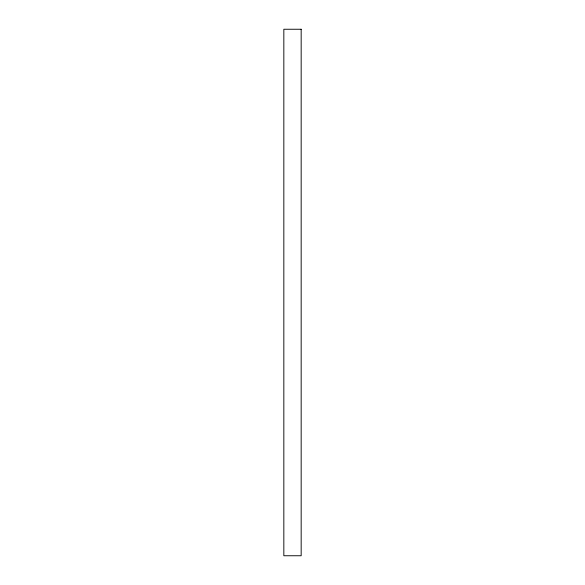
<?xml version="1.0" encoding="UTF-8"?>
<svg xmlns="http://www.w3.org/2000/svg" width="585" height="585" viewBox="0 0 585 585"><rect width="100%" height="100%" fill="white"/><g stroke="black" fill="none" stroke-linecap="round" stroke-linejoin="round"><path stroke-width="0.88" d="M301.165 29.25L283.835 29.25L283.835 555.75L301.165 555.75L301.165 29.25"/></g></svg>
